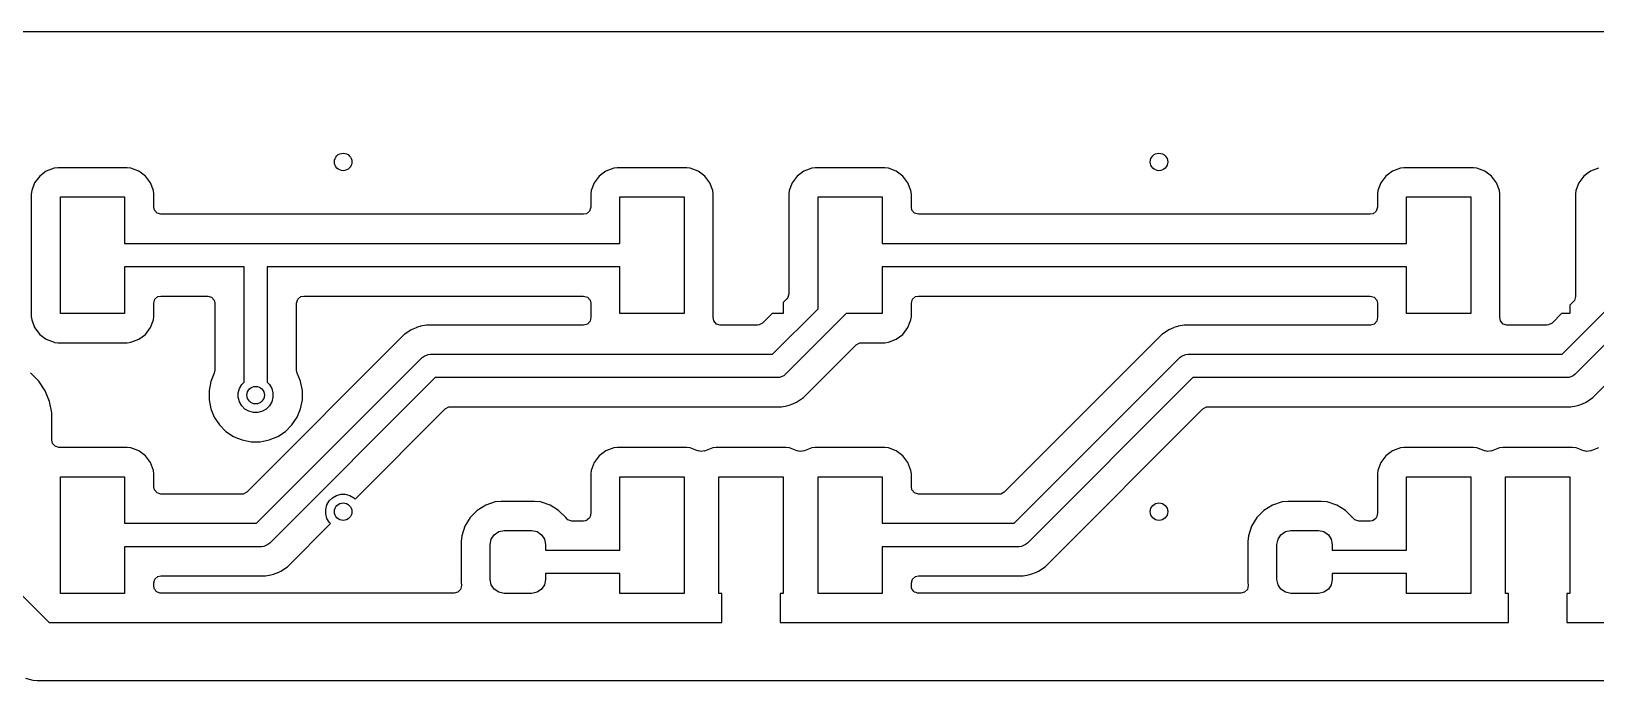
# Model space of a CAD drawing. Extents: x 4.07 to 6.96, y -6.23 to -1.21.
# Drawn here: x 4.671 to 5.728, y -1.65 to -1.211 of the extents above; entities that cross this region are included whole.
import ezdxf

# ---------------------------------------------------------------- set-up
doc = ezdxf.new("R2010")
doc.units = 0
doc.header["$MEASUREMENT"] = 0
doc.layers.add('BLACK', color=7, linetype='CONTINUOUS')

msp = doc.modelspace()

# ---------------------------------------------------------------- linework, layer by layer
at = {"layer": 'BLACK', "linetype": 'CONTINUOUS'}
for p, q in [((4.0758, -1.211), (6.7825, -1.211)), ((4.6769, -1.3088), (4.6735, -1.3133)), ((4.6814, -1.3054), (4.6769, -1.3088)), ((4.6769, -1.3088), (4.6769, -1.3088)), ((4.6867, -1.3034), (4.6814, -1.3054)), ((4.6814, -1.3054), (4.6814, -1.3054)), ((4.6891, -1.3031), (4.6867, -1.3034)), ((4.7361, -1.3031), (4.6891, -1.3031)), ((4.6891, -1.3031), (4.6891, -1.3031)), ((4.7385, -1.3034), (4.7361, -1.3031)), ((4.7361, -1.3031), (4.7361, -1.3031)), ((4.7361, -1.3031), (4.7361, -1.3031)), ((4.7361, -1.3031), (4.7361, -1.3031)), ((4.7438, -1.3054), (4.7385, -1.3034)), ((4.7385, -1.3034), (4.7385, -1.3034)), ((4.7483, -1.3088), (4.7438, -1.3054)), ((4.7438, -1.3054), (4.7438, -1.3054)), ((4.7517, -1.3133), (4.7483, -1.3088)), ((4.7483, -1.3088), (4.7483, -1.3088)), ((5.0548, -1.3088), (5.0514, -1.3133)), ((5.0594, -1.3054), (5.0548, -1.3088)), ((5.0548, -1.3088), (5.0548, -1.3088)), ((5.0647, -1.3034), (5.0594, -1.3054)), ((5.0594, -1.3054), (5.0594, -1.3054)), ((5.067, -1.3031), (5.0647, -1.3034)), ((5.1141, -1.3031), (5.067, -1.3031)), ((5.067, -1.3031), (5.067, -1.3031)), ((5.1164, -1.3034), (5.1141, -1.3031)), ((5.1141, -1.3031), (5.1141, -1.3031)), ((5.1141, -1.3031), (5.1141, -1.3031)), ((5.1141, -1.3031), (5.1141, -1.3031)), ((5.1217, -1.3054), (5.1164, -1.3034)), ((5.1164, -1.3034), (5.1164, -1.3034)), ((5.1263, -1.3088), (5.1217, -1.3054)), ((5.1217, -1.3054), (5.1217, -1.3054)), ((5.1297, -1.3133), (5.1263, -1.3088)), ((5.1263, -1.3088), (5.1263, -1.3088)), ((5.1887, -1.3088), (5.1853, -1.3133)), ((5.1932, -1.3054), (5.1887, -1.3088)), ((5.1887, -1.3088), (5.1887, -1.3088)), ((5.1985, -1.3034), (5.1932, -1.3054)), ((5.1932, -1.3054), (5.1932, -1.3054)), ((5.2009, -1.3031), (5.1985, -1.3034)), ((5.2479, -1.3031), (5.2009, -1.3031)), ((5.2009, -1.3031), (5.2009, -1.3031)), ((5.2503, -1.3034), (5.2479, -1.3031)), ((5.2479, -1.3031), (5.2479, -1.3031)), ((5.2479, -1.3031), (5.2479, -1.3031)), ((5.2479, -1.3031), (5.2479, -1.3031)), ((5.2556, -1.3054), (5.2503, -1.3034)), ((5.2503, -1.3034), (5.2503, -1.3034)), ((5.2601, -1.3088), (5.2556, -1.3054)), ((5.2556, -1.3054), (5.2556, -1.3054)), ((5.2635, -1.3133), (5.2601, -1.3088)), ((5.2601, -1.3088), (5.2601, -1.3088)), ((5.5863, -1.3088), (5.5829, -1.3133)), ((5.5909, -1.3054), (5.5863, -1.3088)), ((5.5863, -1.3088), (5.5863, -1.3088)), ((5.5962, -1.3034), (5.5909, -1.3054)), ((5.5909, -1.3054), (5.5909, -1.3054)), ((5.5985, -1.3031), (5.5962, -1.3034)), ((5.6456, -1.3031), (5.5985, -1.3031)), ((5.5985, -1.3031), (5.5985, -1.3031)), ((5.6479, -1.3034), (5.6456, -1.3031)), ((5.6456, -1.3031), (5.6456, -1.3031)), ((5.6456, -1.3031), (5.6456, -1.3031)), ((5.6456, -1.3031), (5.6456, -1.3031)), ((5.6532, -1.3054), (5.6479, -1.3034)), ((5.6479, -1.3034), (5.6479, -1.3034)), ((5.6578, -1.3088), (5.6532, -1.3054)), ((5.6532, -1.3054), (5.6532, -1.3054)), ((5.6612, -1.3133), (5.6578, -1.3088)), ((5.6578, -1.3088), (5.6578, -1.3088)), ((5.7202, -1.3088), (5.7168, -1.3133)), ((5.7247, -1.3054), (5.7202, -1.3088)), ((5.7202, -1.3088), (5.7202, -1.3088)), ((5.73, -1.3034), (5.7247, -1.3054)), ((5.7247, -1.3054), (5.7247, -1.3054)), ((4.6715, -1.3186), (4.6712, -1.321)), ((4.6712, -1.321), (4.6712, -1.321)), ((4.6712, -1.321), (4.6712, -1.321)), ((4.6712, -1.321), (4.6712, -1.4035)), ((4.6735, -1.3133), (4.6715, -1.3186)), ((4.6735, -1.3133), (4.6735, -1.3133)), ((4.7537, -1.3186), (4.7517, -1.3133)), ((4.7517, -1.3133), (4.7517, -1.3133)), ((4.7517, -1.3133), (4.7517, -1.3133)), ((4.754, -1.321), (4.7537, -1.3186)), ((4.754, -1.3297), (4.754, -1.321)), ((4.754, -1.321), (4.754, -1.321)), ((4.754, -1.321), (4.754, -1.321)), ((5.0494, -1.3186), (5.0492, -1.321)), ((5.0492, -1.321), (5.0492, -1.321)), ((5.0492, -1.321), (5.0492, -1.321)), ((5.0492, -1.321), (5.0492, -1.3297)), ((5.0514, -1.3133), (5.0494, -1.3186)), ((5.0514, -1.3133), (5.0514, -1.3133)), ((5.1317, -1.3186), (5.1297, -1.3133)), ((5.1297, -1.3133), (5.1297, -1.3133)), ((5.1297, -1.3133), (5.1297, -1.3133)), ((5.1319, -1.321), (5.1317, -1.3186)), ((5.1319, -1.4035), (5.1319, -1.321)), ((5.1833, -1.3186), (5.1831, -1.321)), ((5.1831, -1.321), (5.1831, -1.321)), ((5.1831, -1.321), (5.1831, -1.321)), ((5.1831, -1.321), (5.1831, -1.3882)), ((5.1853, -1.3133), (5.1833, -1.3186)), ((5.1853, -1.3133), (5.1853, -1.3133)), ((5.2655, -1.3186), (5.2635, -1.3133)), ((5.2635, -1.3133), (5.2635, -1.3133)), ((5.2635, -1.3133), (5.2635, -1.3133)), ((5.2658, -1.321), (5.2655, -1.3186)), ((5.2658, -1.3297), (5.2658, -1.321)), ((5.2658, -1.321), (5.2658, -1.321)), ((5.2658, -1.321), (5.2658, -1.321)), ((5.5809, -1.3186), (5.5807, -1.321)), ((5.5807, -1.321), (5.5807, -1.321)), ((5.5807, -1.321), (5.5807, -1.321)), ((5.5807, -1.321), (5.5807, -1.3297)), ((5.5829, -1.3133), (5.5809, -1.3186)), ((5.5829, -1.3133), (5.5829, -1.3133)), ((5.6632, -1.3186), (5.6612, -1.3133)), ((5.6612, -1.3133), (5.6612, -1.3133)), ((5.6612, -1.3133), (5.6612, -1.3133)), ((5.6634, -1.321), (5.6632, -1.3186)), ((5.6634, -1.4035), (5.6634, -1.321)), ((5.7148, -1.3186), (5.7145, -1.321)), ((5.7145, -1.321), (5.7145, -1.321)), ((5.7145, -1.321), (5.7145, -1.321)), ((5.7145, -1.321), (5.7145, -1.3901)), ((5.7168, -1.3133), (5.7148, -1.3186)), ((5.7168, -1.3133), (5.7168, -1.3133)), ((4.6909, -1.4016), (4.6909, -1.3228)), ((4.6909, -1.3228), (4.7343, -1.3228)), ((4.7343, -1.3228), (4.7343, -1.3543)), ((4.7544, -1.3318), (4.754, -1.3297)), ((5.0492, -1.3297), (5.0484, -1.3324)), ((5.0689, -1.3543), (5.0689, -1.3228)), ((5.0689, -1.3228), (5.1122, -1.3228)), ((5.1122, -1.3228), (5.1122, -1.4016)), ((5.2028, -1.3984), (5.2028, -1.3228)), ((5.2028, -1.3228), (5.2461, -1.3228)), ((5.2461, -1.3228), (5.2461, -1.3543)), ((5.2662, -1.3318), (5.2658, -1.3297)), ((5.5807, -1.3297), (5.5799, -1.3324)), ((5.6004, -1.3543), (5.6004, -1.3228)), ((5.6004, -1.3228), (5.6437, -1.3228)), ((5.6437, -1.3228), (5.6437, -1.4016)), ((4.7562, -1.3339), (4.7544, -1.3318)), ((4.7588, -1.3346), (4.7562, -1.3339)), ((5.0443, -1.3346), (4.7588, -1.3346)), ((5.0463, -1.3342), (5.0443, -1.3346)), ((5.0484, -1.3324), (5.0463, -1.3342)), ((5.268, -1.3339), (5.2662, -1.3318)), ((5.2706, -1.3346), (5.268, -1.3339)), ((5.5758, -1.3346), (5.2706, -1.3346)), ((5.5778, -1.3342), (5.5758, -1.3346)), ((5.5799, -1.3324), (5.5778, -1.3342)), ((4.7343, -1.3543), (4.8228, -1.3543)), ((4.8228, -1.3543), (5.0689, -1.3543)), ((5.2461, -1.3543), (5.6004, -1.3543)), ((4.815, -1.3701), (4.7343, -1.3701)), ((4.7343, -1.3701), (4.7343, -1.4016)), ((4.815, -1.448), (4.815, -1.3701)), ((5.0689, -1.3701), (4.8307, -1.3701)), ((4.8307, -1.3701), (4.8307, -1.448)), ((5.0689, -1.4016), (5.0689, -1.3701)), ((5.6004, -1.3701), (5.2461, -1.3701)), ((5.2461, -1.3701), (5.2461, -1.4016)), ((5.6004, -1.4016), (5.6004, -1.3701)), ((4.754, -1.3947), (4.7547, -1.392)), ((4.754, -1.4035), (4.754, -1.3947)), ((4.7547, -1.392), (4.7568, -1.3902)), ((4.7568, -1.3902), (4.7588, -1.3898)), ((4.7588, -1.3898), (4.7904, -1.3898)), ((4.7904, -1.3898), (4.793, -1.3906)), ((4.793, -1.3906), (4.7948, -1.3926)), ((4.7948, -1.3926), (4.7953, -1.3947)), ((4.7953, -1.3947), (4.7953, -1.4399)), ((4.8504, -1.3947), (4.8512, -1.392)), ((4.8504, -1.4399), (4.8504, -1.3947)), ((4.8512, -1.392), (4.8533, -1.3902)), ((4.8533, -1.3902), (4.8553, -1.3898)), ((4.8553, -1.3898), (5.0443, -1.3898)), ((5.0443, -1.3898), (5.047, -1.3906)), ((5.047, -1.3906), (5.0488, -1.3926)), ((5.0488, -1.3926), (5.0492, -1.3947)), ((5.0492, -1.3947), (5.0492, -1.4035)), ((5.1816, -1.3917), (5.1791, -1.3941)), ((5.1791, -1.3941), (5.1791, -1.4016)), ((5.1823, -1.3908), (5.1816, -1.3917)), ((5.1831, -1.3882), (5.1823, -1.3908)), ((5.2658, -1.3947), (5.2665, -1.392)), ((5.2658, -1.4035), (5.2658, -1.3947)), ((5.2665, -1.392), (5.2686, -1.3902)), ((5.2686, -1.3902), (5.2706, -1.3898)), ((5.2706, -1.3898), (5.5758, -1.3898)), ((5.5758, -1.3898), (5.5784, -1.3906)), ((5.5784, -1.3906), (5.5802, -1.3926)), ((5.5802, -1.3926), (5.5807, -1.3947)), ((5.5807, -1.3947), (5.5807, -1.4035)), ((5.7131, -1.3935), (5.7106, -1.396)), ((5.7138, -1.3927), (5.7131, -1.3935)), ((5.7145, -1.3901), (5.7138, -1.3927)), ((4.6712, -1.4035), (4.6712, -1.4035)), ((4.6712, -1.4035), (4.6715, -1.4058)), ((4.7343, -1.4016), (4.6909, -1.4016)), ((4.7537, -1.4058), (4.754, -1.4035)), ((5.0493, -1.404), (5.0488, -1.4067)), ((5.0492, -1.4035), (5.0493, -1.404)), ((5.1122, -1.4016), (5.0689, -1.4016)), ((5.1318, -1.404), (5.1319, -1.4035)), ((5.1323, -1.4066), (5.1318, -1.404)), ((5.1717, -1.4016), (5.1653, -1.408)), ((5.1791, -1.4016), (5.1717, -1.4016)), ((5.172, -1.4291), (5.2028, -1.3984)), ((5.2218, -1.4016), (5.1808, -1.4426)), ((5.2461, -1.4016), (5.2218, -1.4016)), ((5.2655, -1.4058), (5.2658, -1.4035)), ((5.5807, -1.404), (5.5803, -1.4067)), ((5.5807, -1.4035), (5.5807, -1.404)), ((5.6437, -1.4016), (5.6004, -1.4016)), ((5.6633, -1.404), (5.6634, -1.4035)), ((5.6638, -1.4066), (5.6633, -1.404)), ((5.7051, -1.4016), (5.6987, -1.408)), ((5.7106, -1.4016), (5.7051, -1.4016)), ((5.7054, -1.4291), (5.7343, -1.4003)), ((5.7106, -1.396), (5.7106, -1.4016)), ((5.7552, -1.4016), (5.7142, -1.4426)), ((4.6715, -1.4058), (4.6735, -1.4111)), ((4.6735, -1.4111), (4.6735, -1.4111)), ((4.6735, -1.4111), (4.6769, -1.4157)), ((4.6769, -1.4157), (4.6769, -1.4157)), ((4.6769, -1.4157), (4.6814, -1.419)), ((4.7438, -1.419), (4.7483, -1.4157)), ((4.7483, -1.4157), (4.7517, -1.4111)), ((4.7517, -1.4111), (4.7537, -1.4058)), ((4.9234, -1.4156), (4.8168, -1.5222)), ((4.9236, -1.4155), (4.9234, -1.4156)), ((4.9234, -1.4156), (4.9234, -1.4156)), ((4.9279, -1.4126), (4.9236, -1.4155)), ((4.9236, -1.4155), (4.9236, -1.4155)), ((4.9312, -1.4112), (4.9279, -1.4126)), ((4.9314, -1.4111), (4.9312, -1.4112)), ((4.9312, -1.4112), (4.9312, -1.4112)), ((4.9329, -1.4105), (4.9314, -1.4111)), ((4.934, -1.4103), (4.9329, -1.4105)), ((4.9342, -1.4102), (4.934, -1.4103)), ((4.9382, -1.4094), (4.9342, -1.4102)), ((4.9342, -1.4102), (4.9342, -1.4102)), ((5.0444, -1.4094), (4.9382, -1.4094)), ((5.0469, -1.4087), (5.0444, -1.4094)), ((5.0488, -1.4067), (5.0469, -1.4087)), ((5.1341, -1.4087), (5.1323, -1.4066)), ((5.1367, -1.4094), (5.1341, -1.4087)), ((5.1618, -1.4094), (5.1367, -1.4094)), ((5.1629, -1.4093), (5.1618, -1.4094)), ((5.1653, -1.408), (5.1629, -1.4093)), ((5.2556, -1.419), (5.2601, -1.4157)), ((5.2601, -1.4157), (5.2635, -1.4111)), ((5.2635, -1.4111), (5.2655, -1.4058)), ((5.4352, -1.4156), (5.3286, -1.5222)), ((5.4354, -1.4155), (5.4352, -1.4156)), ((5.4352, -1.4156), (5.4352, -1.4156)), ((5.4397, -1.4126), (5.4354, -1.4155)), ((5.4354, -1.4155), (5.4354, -1.4155)), ((5.443, -1.4112), (5.4397, -1.4126)), ((5.4432, -1.4111), (5.443, -1.4112)), ((5.443, -1.4112), (5.443, -1.4112)), ((5.4447, -1.4105), (5.4432, -1.4111)), ((5.4458, -1.4103), (5.4447, -1.4105)), ((5.446, -1.4102), (5.4458, -1.4103)), ((5.45, -1.4094), (5.446, -1.4102)), ((5.446, -1.4102), (5.446, -1.4102)), ((5.5759, -1.4094), (5.45, -1.4094)), ((5.5784, -1.4087), (5.5759, -1.4094)), ((5.5803, -1.4067), (5.5784, -1.4087)), ((5.6656, -1.4087), (5.6638, -1.4066)), ((5.6682, -1.4094), (5.6656, -1.4087)), ((5.6952, -1.4094), (5.6682, -1.4094)), ((5.6963, -1.4093), (5.6952, -1.4094)), ((5.6987, -1.408), (5.6963, -1.4093)), ((4.6814, -1.419), (4.6814, -1.419)), ((4.6814, -1.419), (4.6867, -1.421)), ((4.6867, -1.421), (4.6867, -1.421)), ((4.6867, -1.421), (4.687, -1.4211)), ((4.687, -1.4211), (4.6891, -1.4213)), ((4.6891, -1.4213), (4.7361, -1.4213)), ((4.7361, -1.4213), (4.7385, -1.421)), ((4.7385, -1.421), (4.7438, -1.419)), ((5.1929, -1.4584), (5.2286, -1.4227)), ((5.2286, -1.4227), (5.231, -1.4214)), ((5.231, -1.4214), (5.232, -1.4213)), ((5.232, -1.4213), (5.2479, -1.4213)), ((5.2479, -1.4213), (5.2503, -1.421)), ((5.2479, -1.4213), (5.2479, -1.4213)), ((5.2503, -1.421), (5.2556, -1.419)), ((5.7262, -1.4584), (5.762, -1.4227)), ((4.8235, -1.5433), (4.9354, -1.4314)), ((4.9354, -1.4314), (4.9366, -1.4305)), ((4.9366, -1.4305), (4.9394, -1.4293)), ((4.9394, -1.4293), (4.9409, -1.4291)), ((4.9409, -1.4291), (5.172, -1.4291)), ((5.3353, -1.5433), (5.4472, -1.4314)), ((5.4472, -1.4314), (5.4484, -1.4305)), ((5.4484, -1.4305), (5.4512, -1.4293)), ((5.4512, -1.4293), (5.4528, -1.4291)), ((5.4528, -1.4291), (5.7054, -1.4291)), ((4.6763, -1.4473), (4.6707, -1.4417)), ((4.6806, -1.4538), (4.6763, -1.4473)), ((4.6763, -1.4473), (4.6763, -1.4473)), ((4.7925, -1.4475), (4.7913, -1.4536)), ((4.7949, -1.4418), (4.7925, -1.4475)), ((4.7925, -1.4475), (4.7925, -1.4475)), ((4.7953, -1.4399), (4.7949, -1.4418)), ((4.9442, -1.4449), (4.8323, -1.5567)), ((4.8508, -1.4418), (4.8504, -1.4399)), ((4.8531, -1.4473), (4.8508, -1.4418)), ((4.8531, -1.4475), (4.8531, -1.4473)), ((4.8544, -1.4536), (4.8531, -1.4475)), ((4.8531, -1.4475), (4.8531, -1.4475)), ((5.1753, -1.4449), (4.9442, -1.4449)), ((5.1768, -1.4447), (5.1753, -1.4449)), ((5.1797, -1.4436), (5.1768, -1.4447)), ((5.1808, -1.4426), (5.1797, -1.4436)), ((5.456, -1.4449), (5.3442, -1.5567)), ((5.7087, -1.4449), (5.456, -1.4449)), ((5.7102, -1.4447), (5.7087, -1.4449)), ((5.713, -1.4436), (5.7102, -1.4447)), ((5.7142, -1.4426), (5.713, -1.4436)), ((4.6831, -1.4598), (4.6806, -1.4538)), ((4.6806, -1.4538), (4.6806, -1.4538)), ((4.7913, -1.4536), (4.7913, -1.4598)), ((4.8111, -1.4552), (4.8119, -1.4522)), ((4.8111, -1.4582), (4.8111, -1.4552)), ((4.8119, -1.4612), (4.8111, -1.4582)), ((4.8119, -1.4522), (4.8135, -1.4495)), ((4.8135, -1.4495), (4.815, -1.448)), ((4.8307, -1.448), (4.8322, -1.4495)), ((4.8322, -1.4495), (4.8337, -1.4522)), ((4.8337, -1.4522), (4.8345, -1.4552)), ((4.8345, -1.4582), (4.8337, -1.4612)), ((4.8345, -1.4552), (4.8345, -1.4582)), ((4.8544, -1.4598), (4.8544, -1.4536)), ((4.8544, -1.4536), (4.8544, -1.4536)), ((4.8544, -1.4536), (4.8544, -1.4536)), ((5.1883, -1.4614), (5.1929, -1.4584)), ((5.7217, -1.4614), (5.7262, -1.4584)), ((4.6835, -1.461), (4.6831, -1.4598)), ((4.6851, -1.4686), (4.6835, -1.461)), ((4.6835, -1.461), (4.6835, -1.461)), ((4.6835, -1.461), (4.6835, -1.461)), ((4.6851, -1.4872), (4.6851, -1.4686)), ((4.7913, -1.4598), (4.7925, -1.4659)), ((4.7925, -1.4659), (4.7925, -1.4659)), ((4.7925, -1.4659), (4.7949, -1.4716)), ((4.8135, -1.4639), (4.8119, -1.4612)), ((4.8156, -1.4661), (4.8135, -1.4639)), ((4.8183, -1.4676), (4.8156, -1.4661)), ((4.8213, -1.4684), (4.8183, -1.4676)), ((4.8244, -1.4684), (4.8213, -1.4684)), ((4.8274, -1.4676), (4.8244, -1.4684)), ((4.83, -1.4661), (4.8274, -1.4676)), ((4.8322, -1.4639), (4.83, -1.4661)), ((4.8337, -1.4612), (4.8322, -1.4639)), ((4.8508, -1.4716), (4.8531, -1.4659)), ((4.8531, -1.4659), (4.8544, -1.4598)), ((4.89, -1.527), (4.9509, -1.466)), ((4.9509, -1.466), (4.9534, -1.4647)), ((4.9534, -1.4647), (4.9544, -1.4646)), ((4.9544, -1.4646), (5.178, -1.4646)), ((5.178, -1.4646), (5.1816, -1.4639)), ((5.1816, -1.4639), (5.1833, -1.4635)), ((5.1833, -1.4635), (5.1858, -1.4625)), ((5.1858, -1.4625), (5.1883, -1.4614)), ((5.1883, -1.4614), (5.1883, -1.4614)), ((5.1883, -1.4614), (5.1883, -1.4614)), ((5.3562, -1.5726), (5.4627, -1.466)), ((5.4627, -1.466), (5.4652, -1.4647)), ((5.4652, -1.4647), (5.4662, -1.4646)), ((5.4662, -1.4646), (5.7114, -1.4646)), ((5.7114, -1.4646), (5.715, -1.4639)), ((5.715, -1.4639), (5.7167, -1.4635)), ((5.7167, -1.4635), (5.7192, -1.4625)), ((5.7192, -1.4625), (5.7217, -1.4614)), ((5.7217, -1.4614), (5.7217, -1.4614)), ((5.7217, -1.4614), (5.7217, -1.4614)), ((4.7949, -1.4716), (4.7949, -1.4716)), ((4.7949, -1.4716), (4.7984, -1.4768)), ((4.7984, -1.4768), (4.7984, -1.4768)), ((4.7984, -1.4768), (4.8027, -1.4812)), ((4.8429, -1.4812), (4.8473, -1.4768)), ((4.8473, -1.4768), (4.8508, -1.4716)), ((4.6855, -1.4893), (4.6851, -1.4872)), ((4.6873, -1.4913), (4.6855, -1.4893)), ((4.8027, -1.4812), (4.8027, -1.4812)), ((4.8027, -1.4812), (4.8079, -1.4846)), ((4.8079, -1.4846), (4.8079, -1.4846)), ((4.8079, -1.4846), (4.8105, -1.4857)), ((4.8105, -1.4857), (4.8136, -1.487)), ((4.8136, -1.487), (4.8197, -1.4882)), ((4.8197, -1.4882), (4.8197, -1.4882)), ((4.8197, -1.4882), (4.8197, -1.4882)), ((4.8197, -1.4882), (4.8259, -1.4882)), ((4.8259, -1.4882), (4.832, -1.487)), ((4.8259, -1.4882), (4.8259, -1.4882)), ((4.832, -1.487), (4.8378, -1.4846)), ((4.8378, -1.4846), (4.8429, -1.4812)), ((4.6899, -1.4921), (4.6873, -1.4913)), ((4.7361, -1.4921), (4.6899, -1.4921)), ((4.7385, -1.4924), (4.7361, -1.4921)), ((4.7361, -1.4921), (4.7361, -1.4921)), ((4.7361, -1.4921), (4.7361, -1.4921)), ((4.7361, -1.4921), (4.7361, -1.4921)), ((4.7438, -1.4943), (4.7385, -1.4924)), ((4.7385, -1.4924), (4.7385, -1.4924)), ((4.7483, -1.4977), (4.7438, -1.4943)), ((4.7438, -1.4943), (4.7438, -1.4943)), ((4.7517, -1.5023), (4.7483, -1.4977)), ((4.7483, -1.4977), (4.7483, -1.4977)), ((5.0548, -1.4977), (5.0514, -1.5023)), ((5.0594, -1.4943), (5.0548, -1.4977)), ((5.0548, -1.4977), (5.0548, -1.4977)), ((5.0647, -1.4924), (5.0594, -1.4943)), ((5.0594, -1.4943), (5.0594, -1.4943)), ((5.067, -1.4921), (5.0647, -1.4924)), ((5.1141, -1.4921), (5.067, -1.4921)), ((5.067, -1.4921), (5.067, -1.4921)), ((5.1164, -1.4924), (5.1141, -1.4921)), ((5.1141, -1.4921), (5.1141, -1.4921)), ((5.1141, -1.4921), (5.1141, -1.4921)), ((5.1141, -1.4921), (5.1141, -1.4921)), ((5.1221, -1.4945), (5.1164, -1.4924)), ((5.1164, -1.4924), (5.1164, -1.4924)), ((5.1237, -1.4949), (5.1221, -1.4944)), ((5.1221, -1.4944), (5.1221, -1.4945)), ((5.1259, -1.4944), (5.1237, -1.4949)), ((5.126, -1.4945), (5.1259, -1.4944)), ((5.1316, -1.4924), (5.126, -1.4945)), ((5.1339, -1.4921), (5.1316, -1.4924)), ((5.181, -1.4921), (5.1339, -1.4921)), ((5.1339, -1.4921), (5.1339, -1.4921)), ((5.1834, -1.4924), (5.181, -1.4921)), ((5.181, -1.4921), (5.181, -1.4921)), ((5.181, -1.4921), (5.181, -1.4921)), ((5.181, -1.4921), (5.181, -1.4921)), ((5.189, -1.4945), (5.1834, -1.4924)), ((5.1834, -1.4924), (5.1834, -1.4924)), ((5.1906, -1.4949), (5.189, -1.4944)), ((5.189, -1.4944), (5.189, -1.4945)), ((5.1929, -1.4944), (5.1906, -1.4949)), ((5.1985, -1.4924), (5.1929, -1.4945)), ((5.1929, -1.4945), (5.1929, -1.4944)), ((5.2009, -1.4921), (5.1985, -1.4924)), ((5.2479, -1.4921), (5.2009, -1.4921)), ((5.2009, -1.4921), (5.2009, -1.4921)), ((5.2503, -1.4924), (5.2479, -1.4921)), ((5.2479, -1.4921), (5.2479, -1.4921)), ((5.2479, -1.4921), (5.2479, -1.4921)), ((5.2479, -1.4921), (5.2479, -1.4921)), ((5.2556, -1.4943), (5.2503, -1.4924)), ((5.2503, -1.4924), (5.2503, -1.4924)), ((5.2601, -1.4977), (5.2556, -1.4943)), ((5.2556, -1.4943), (5.2556, -1.4943)), ((5.2635, -1.5023), (5.2601, -1.4977)), ((5.2601, -1.4977), (5.2601, -1.4977)), ((5.5863, -1.4977), (5.5829, -1.5023)), ((5.5909, -1.4943), (5.5863, -1.4977)), ((5.5863, -1.4977), (5.5863, -1.4977)), ((5.5962, -1.4924), (5.5909, -1.4943)), ((5.5909, -1.4943), (5.5909, -1.4943)), ((5.5985, -1.4921), (5.5962, -1.4924)), ((5.6456, -1.4921), (5.5985, -1.4921)), ((5.5985, -1.4921), (5.5985, -1.4921)), ((5.6479, -1.4924), (5.6456, -1.4921)), ((5.6456, -1.4921), (5.6456, -1.4921)), ((5.6456, -1.4921), (5.6456, -1.4921)), ((5.6456, -1.4921), (5.6456, -1.4921)), ((5.6536, -1.4945), (5.6479, -1.4924)), ((5.6479, -1.4924), (5.6479, -1.4924)), ((5.6552, -1.4949), (5.6536, -1.4944)), ((5.6536, -1.4944), (5.6536, -1.4945)), ((5.6574, -1.4944), (5.6552, -1.4949)), ((5.6575, -1.4945), (5.6574, -1.4944)), ((5.6631, -1.4924), (5.6575, -1.4945)), ((5.6654, -1.4921), (5.6631, -1.4924)), ((5.7125, -1.4921), (5.6654, -1.4921)), ((5.6654, -1.4921), (5.6654, -1.4921)), ((5.7149, -1.4924), (5.7125, -1.4921)), ((5.7125, -1.4921), (5.7125, -1.4921)), ((5.7125, -1.4921), (5.7125, -1.4921)), ((5.7125, -1.4921), (5.7125, -1.4921)), ((5.7205, -1.4945), (5.7149, -1.4924)), ((5.7149, -1.4924), (5.7149, -1.4924)), ((5.7221, -1.4949), (5.7205, -1.4944)), ((5.7205, -1.4944), (5.7205, -1.4945)), ((5.7244, -1.4944), (5.7221, -1.4949)), ((5.73, -1.4924), (5.7244, -1.4945)), ((5.7244, -1.4945), (5.7244, -1.4944)), ((4.7537, -1.5076), (4.7517, -1.5023)), ((4.7517, -1.5023), (4.7517, -1.5023)), ((4.754, -1.5099), (4.7537, -1.5076)), ((4.7537, -1.5076), (4.7537, -1.5076)), ((4.754, -1.5187), (4.754, -1.5099)), ((4.754, -1.5099), (4.754, -1.5099)), ((4.754, -1.5099), (4.754, -1.5099)), ((5.0494, -1.5076), (5.0492, -1.5099)), ((5.0492, -1.5099), (5.0492, -1.5099)), ((5.0492, -1.5099), (5.0492, -1.5099)), ((5.0492, -1.5099), (5.0492, -1.5369)), ((5.0514, -1.5023), (5.0494, -1.5076)), ((5.0494, -1.5076), (5.0494, -1.5076)), ((5.0514, -1.5023), (5.0514, -1.5023)), ((5.2655, -1.5076), (5.2635, -1.5023)), ((5.2635, -1.5023), (5.2635, -1.5023)), ((5.2658, -1.5099), (5.2655, -1.5076)), ((5.2655, -1.5076), (5.2655, -1.5076)), ((5.2658, -1.5187), (5.2658, -1.5099)), ((5.2658, -1.5099), (5.2658, -1.5099)), ((5.2658, -1.5099), (5.2658, -1.5099)), ((5.5809, -1.5076), (5.5807, -1.5099)), ((5.5807, -1.5099), (5.5807, -1.5099)), ((5.5807, -1.5099), (5.5807, -1.5099)), ((5.5807, -1.5099), (5.5807, -1.5369)), ((5.5829, -1.5023), (5.5809, -1.5076)), ((5.5809, -1.5076), (5.5809, -1.5076)), ((5.5829, -1.5023), (5.5829, -1.5023)), ((4.6909, -1.5906), (4.6909, -1.5118)), ((4.6909, -1.5118), (4.7343, -1.5118)), ((4.7343, -1.5118), (4.7343, -1.5433)), ((4.7544, -1.5207), (4.754, -1.5187)), ((4.7562, -1.5228), (4.7544, -1.5207)), ((5.0689, -1.5615), (5.0689, -1.5118)), ((5.0689, -1.5118), (5.1122, -1.5118)), ((5.1122, -1.5118), (5.1122, -1.5906)), ((5.1358, -1.5906), (5.1358, -1.5118)), ((5.1358, -1.5118), (5.1791, -1.5118)), ((5.1791, -1.5118), (5.1791, -1.5906)), ((5.2028, -1.5906), (5.2028, -1.5118)), ((5.2028, -1.5118), (5.2461, -1.5118)), ((5.2461, -1.5118), (5.2461, -1.5433)), ((5.2662, -1.5207), (5.2658, -1.5187)), ((5.268, -1.5228), (5.2662, -1.5207)), ((5.6004, -1.5615), (5.6004, -1.5118)), ((5.6004, -1.5118), (5.6437, -1.5118)), ((5.6437, -1.5118), (5.6437, -1.5906)), ((5.6673, -1.5906), (5.6673, -1.5118)), ((5.6673, -1.5118), (5.7106, -1.5118)), ((5.7106, -1.5118), (5.7106, -1.5906)), ((4.7588, -1.5236), (4.7562, -1.5228)), ((4.8133, -1.5236), (4.7588, -1.5236)), ((4.8144, -1.5235), (4.8133, -1.5236)), ((4.8168, -1.5222), (4.8144, -1.5235)), ((4.8702, -1.5339), (4.871, -1.5309)), ((4.871, -1.5309), (4.8725, -1.5282)), ((4.8725, -1.5282), (4.8747, -1.5261)), ((4.8747, -1.5261), (4.8774, -1.5245)), ((4.8774, -1.5245), (4.8803, -1.5237)), ((4.8803, -1.5237), (4.8834, -1.5237)), ((4.8834, -1.5237), (4.8864, -1.5245)), ((4.8864, -1.5245), (4.8891, -1.5261)), ((4.8891, -1.5261), (4.89, -1.527)), ((4.9783, -1.5311), (4.9725, -1.5346)), ((4.9847, -1.5289), (4.9783, -1.5311)), ((4.9783, -1.5311), (4.9783, -1.5311)), ((4.9887, -1.5285), (4.9847, -1.5289)), ((5.0113, -1.5285), (4.9887, -1.5285)), ((4.9887, -1.5285), (4.9887, -1.5285)), ((5.0153, -1.5289), (5.0113, -1.5285)), ((5.0217, -1.5311), (5.0153, -1.5289)), ((5.0153, -1.5289), (5.0153, -1.5289)), ((5.0275, -1.5346), (5.0217, -1.5311)), ((5.2706, -1.5236), (5.268, -1.5228)), ((5.3251, -1.5236), (5.2706, -1.5236)), ((5.3262, -1.5235), (5.3251, -1.5236)), ((5.3286, -1.5222), (5.3262, -1.5235)), ((5.5098, -1.5311), (5.504, -1.5346)), ((5.5162, -1.5289), (5.5098, -1.5311)), ((5.5098, -1.5311), (5.5098, -1.5311)), ((5.5202, -1.5285), (5.5162, -1.5289)), ((5.5428, -1.5285), (5.5202, -1.5285)), ((5.5202, -1.5285), (5.5202, -1.5285)), ((5.5468, -1.5289), (5.5428, -1.5285)), ((5.5532, -1.5311), (5.5468, -1.5289)), ((5.5468, -1.5289), (5.5468, -1.5289)), ((5.559, -1.5346), (5.5532, -1.5311)), ((4.8702, -1.537), (4.8702, -1.5339)), ((4.871, -1.54), (4.8702, -1.537)), ((4.8725, -1.5426), (4.871, -1.54)), ((4.8734, -1.5435), (4.8725, -1.5426)), ((4.9677, -1.5394), (4.9641, -1.5452)), ((4.9725, -1.5346), (4.9677, -1.5394)), ((5.0323, -1.5394), (5.0275, -1.5346)), ((5.0323, -1.5395), (5.0323, -1.5394)), ((5.0324, -1.5395), (5.0323, -1.5395)), ((5.0325, -1.5397), (5.0324, -1.5395)), ((5.0338, -1.541), (5.0325, -1.5396)), ((5.0325, -1.5396), (5.0325, -1.5397)), ((5.0365, -1.5418), (5.0338, -1.541)), ((5.0443, -1.5418), (5.0365, -1.5418)), ((5.0457, -1.5416), (5.0443, -1.5418)), ((5.0459, -1.5415), (5.0457, -1.5416)), ((5.0463, -1.5414), (5.0459, -1.5415)), ((5.0471, -1.5407), (5.0463, -1.5414)), ((5.048, -1.5401), (5.0471, -1.5407)), ((5.0481, -1.5398), (5.048, -1.5401)), ((5.0484, -1.5396), (5.0481, -1.5398)), ((5.0487, -1.5386), (5.0484, -1.5396)), ((5.0491, -1.5376), (5.0487, -1.5386)), ((5.0492, -1.5369), (5.0491, -1.5373)), ((5.0491, -1.5373), (5.0491, -1.5376)), ((5.4992, -1.5394), (5.4956, -1.5452)), ((5.504, -1.5346), (5.4992, -1.5394)), ((5.5638, -1.5394), (5.559, -1.5346)), ((5.5638, -1.5395), (5.5638, -1.5394)), ((5.5639, -1.5395), (5.5638, -1.5395)), ((5.564, -1.5397), (5.5639, -1.5395)), ((5.5653, -1.541), (5.564, -1.5396)), ((5.564, -1.5396), (5.564, -1.5397)), ((5.568, -1.5418), (5.5653, -1.541)), ((5.5758, -1.5418), (5.568, -1.5418)), ((5.5772, -1.5416), (5.5758, -1.5418)), ((5.5774, -1.5415), (5.5772, -1.5416)), ((5.5778, -1.5414), (5.5774, -1.5415)), ((5.5786, -1.5407), (5.5778, -1.5414)), ((5.5795, -1.5401), (5.5786, -1.5407)), ((5.5796, -1.5398), (5.5795, -1.5401)), ((5.5799, -1.5396), (5.5796, -1.5398)), ((5.5802, -1.5386), (5.5799, -1.5396)), ((5.5806, -1.5376), (5.5802, -1.5386)), ((5.5807, -1.5369), (5.5806, -1.5373)), ((5.5806, -1.5373), (5.5806, -1.5376)), ((4.7343, -1.5433), (4.8235, -1.5433)), ((4.8444, -1.5726), (4.8734, -1.5435)), ((4.962, -1.5517), (4.9616, -1.5556)), ((4.9641, -1.5452), (4.962, -1.5517)), ((4.962, -1.5517), (4.962, -1.5517)), ((4.962, -1.5517), (4.962, -1.5517)), ((4.9641, -1.5452), (4.9641, -1.5452)), ((4.982, -1.554), (4.984, -1.551)), ((4.984, -1.551), (4.9871, -1.5489)), ((4.9871, -1.5489), (4.9906, -1.5482)), ((4.9906, -1.5482), (5.0094, -1.5482)), ((5.0094, -1.5482), (5.0129, -1.5489)), ((5.0129, -1.5489), (5.016, -1.551)), ((5.016, -1.551), (5.018, -1.554)), ((5.2461, -1.5433), (5.3353, -1.5433)), ((5.4935, -1.5517), (5.4931, -1.5556)), ((5.4956, -1.5452), (5.4935, -1.5517)), ((5.4935, -1.5517), (5.4935, -1.5517)), ((5.4935, -1.5517), (5.4935, -1.5517)), ((5.4956, -1.5452), (5.4956, -1.5452)), ((5.5135, -1.554), (5.5155, -1.551)), ((5.5155, -1.551), (5.5186, -1.5489)), ((5.5186, -1.5489), (5.5221, -1.5482)), ((5.5221, -1.5482), (5.5408, -1.5482)), ((5.5408, -1.5482), (5.5444, -1.5489)), ((5.5444, -1.5489), (5.5475, -1.551)), ((5.5475, -1.551), (5.5495, -1.554)), ((4.8268, -1.5591), (4.7343, -1.5591)), ((4.7343, -1.5591), (4.7343, -1.5906)), ((4.8283, -1.5589), (4.8268, -1.5591)), ((4.8311, -1.5577), (4.8283, -1.5589)), ((4.8323, -1.5567), (4.8311, -1.5577)), ((4.9616, -1.5556), (4.9616, -1.5831)), ((4.9813, -1.5576), (4.982, -1.554)), ((4.9813, -1.5812), (4.9813, -1.5576)), ((5.018, -1.554), (5.0187, -1.5576)), ((5.0187, -1.5576), (5.0187, -1.5615)), ((5.0187, -1.5615), (5.0689, -1.5615)), ((5.3386, -1.5591), (5.2461, -1.5591)), ((5.2461, -1.5591), (5.2461, -1.5906)), ((5.3401, -1.5589), (5.3386, -1.5591)), ((5.343, -1.5577), (5.3401, -1.5589)), ((5.3442, -1.5567), (5.343, -1.5577)), ((5.4931, -1.5556), (5.4931, -1.5831)), ((5.5128, -1.5576), (5.5135, -1.554)), ((5.5128, -1.5812), (5.5128, -1.5576)), ((5.5495, -1.554), (5.5502, -1.5576)), ((5.5502, -1.5576), (5.5502, -1.5615)), ((5.5502, -1.5615), (5.6004, -1.5615)), ((4.8398, -1.5756), (4.8444, -1.5726)), ((5.3516, -1.5756), (5.3562, -1.5726)), ((4.754, -1.5836), (4.7547, -1.581)), ((4.754, -1.5856), (4.754, -1.5836)), ((4.7547, -1.581), (4.7568, -1.5792)), ((4.7568, -1.5792), (4.7588, -1.5788)), ((4.7588, -1.5788), (4.8295, -1.5788)), ((4.8295, -1.5788), (4.8331, -1.578)), ((4.8331, -1.578), (4.8348, -1.5777)), ((4.8348, -1.5777), (4.8385, -1.5762)), ((4.8385, -1.5762), (4.8398, -1.5756)), ((4.8398, -1.5756), (4.8398, -1.5756)), ((4.8398, -1.5756), (4.8398, -1.5756)), ((4.9618, -1.5852), (4.9613, -1.5879)), ((4.9616, -1.5831), (4.9616, -1.5831)), ((4.9616, -1.5831), (4.9618, -1.5852)), ((4.982, -1.5848), (4.9813, -1.5812)), ((4.984, -1.5878), (4.982, -1.5848)), ((5.018, -1.5848), (5.016, -1.5878)), ((5.0187, -1.5812), (5.018, -1.5848)), ((5.0689, -1.5773), (5.0187, -1.5773)), ((5.0187, -1.5773), (5.0187, -1.5812)), ((5.0689, -1.5906), (5.0689, -1.5773)), ((5.2658, -1.5836), (5.2665, -1.581)), ((5.2658, -1.5856), (5.2658, -1.5836)), ((5.2665, -1.581), (5.2686, -1.5792)), ((5.2686, -1.5792), (5.2706, -1.5788)), ((5.2706, -1.5788), (5.3413, -1.5788)), ((5.3413, -1.5788), (5.3449, -1.578)), ((5.3449, -1.578), (5.3466, -1.5777)), ((5.3466, -1.5777), (5.3503, -1.5762)), ((5.3503, -1.5762), (5.3516, -1.5756)), ((5.3516, -1.5756), (5.3516, -1.5756)), ((5.3516, -1.5756), (5.3516, -1.5756)), ((5.4933, -1.5852), (5.4928, -1.5879)), ((5.4931, -1.5831), (5.4931, -1.5831)), ((5.4931, -1.5831), (5.4933, -1.5852)), ((5.5135, -1.5848), (5.5128, -1.5812)), ((5.5155, -1.5878), (5.5135, -1.5848)), ((5.5495, -1.5848), (5.5475, -1.5878)), ((5.5502, -1.5812), (5.5495, -1.5848)), ((5.6004, -1.5773), (5.5502, -1.5773)), ((5.5502, -1.5773), (5.5502, -1.5812)), ((5.6004, -1.5906), (5.6004, -1.5773)), ((4.6654, -1.5923), (4.6833, -1.6102)), ((4.7343, -1.5906), (4.6909, -1.5906)), ((4.7542, -1.587), (4.754, -1.5856)), ((4.7543, -1.5873), (4.7542, -1.587)), ((4.7544, -1.5877), (4.7543, -1.5873)), ((4.7551, -1.5885), (4.7544, -1.5877)), ((4.7556, -1.5893), (4.7551, -1.5885)), ((4.756, -1.5895), (4.7556, -1.5893)), ((4.7562, -1.5898), (4.756, -1.5895)), ((4.7572, -1.59), (4.7562, -1.5898)), ((4.7581, -1.5905), (4.7572, -1.59)), ((4.7585, -1.5904), (4.7581, -1.5905)), ((4.7588, -1.5905), (4.7585, -1.5904)), ((4.9569, -1.5905), (4.7588, -1.5905)), ((4.9594, -1.5899), (4.9569, -1.5905)), ((4.9613, -1.5879), (4.9594, -1.5899)), ((4.9871, -1.5898), (4.984, -1.5878)), ((4.9906, -1.5906), (4.9871, -1.5898)), ((5.0094, -1.5906), (4.9906, -1.5906)), ((5.0129, -1.5898), (5.0094, -1.5906)), ((5.016, -1.5878), (5.0129, -1.5898)), ((5.1122, -1.5906), (5.0689, -1.5906)), ((5.1378, -1.5906), (5.1358, -1.5906)), ((5.1378, -1.6102), (5.1378, -1.5906)), ((5.1791, -1.5906), (5.1772, -1.5906)), ((5.1772, -1.5906), (5.1772, -1.6102)), ((5.2461, -1.5906), (5.2028, -1.5906)), ((5.266, -1.587), (5.2658, -1.5856)), ((5.2661, -1.5873), (5.266, -1.587)), ((5.2662, -1.5877), (5.2661, -1.5873)), ((5.2669, -1.5885), (5.2662, -1.5877)), ((5.2675, -1.5893), (5.2669, -1.5885)), ((5.2678, -1.5895), (5.2675, -1.5893)), ((5.268, -1.5898), (5.2678, -1.5895)), ((5.269, -1.59), (5.268, -1.5898)), ((5.27, -1.5905), (5.269, -1.59)), ((5.2703, -1.5904), (5.27, -1.5905)), ((5.2706, -1.5905), (5.2703, -1.5904)), ((5.4884, -1.5905), (5.2706, -1.5905)), ((5.4909, -1.5899), (5.4884, -1.5905)), ((5.4928, -1.5879), (5.4909, -1.5899)), ((5.5186, -1.5898), (5.5155, -1.5878)), ((5.5221, -1.5906), (5.5186, -1.5898)), ((5.5408, -1.5906), (5.5221, -1.5906)), ((5.5444, -1.5898), (5.5408, -1.5906)), ((5.5475, -1.5878), (5.5444, -1.5898)), ((5.6437, -1.5906), (5.6004, -1.5906)), ((5.6693, -1.5906), (5.6673, -1.5906)), ((5.6693, -1.6102), (5.6693, -1.5906)), ((5.7106, -1.5906), (5.7087, -1.5906)), ((5.7087, -1.5906), (5.7087, -1.6102)), ((4.6833, -1.6102), (5.1378, -1.6102)), ((5.1772, -1.6102), (5.6693, -1.6102)), ((5.7087, -1.6102), (6.1811, -1.6102)), ((4.6725, -1.6494), (4.6676, -1.6481)), ((4.6751, -1.6496), (4.6725, -1.6494)), ((4.6725, -1.6494), (4.6725, -1.6494)), ((5.1575, -1.6496), (4.6751, -1.6496)), ((5.689, -1.6496), (5.1575, -1.6496)), ((6.1926, -1.6496), (5.689, -1.6496))]:
    msp.add_line(p, q, dxfattribs=at)
at = {"layer": 'BLACK'}
for centre in [(4.8819, -1.2992), (5.4331, -1.2992), (4.8228, -1.4567), (4.8819, -1.5354), (5.4331, -1.5354)]:
    msp.add_circle(centre, 0.00591, dxfattribs=at)
at = {"layer": 'WHITE'}
for centre in [(4.8819, -1.2992), (5.4331, -1.2992), (4.8228, -1.4567), (4.8819, -1.5354), (5.4331, -1.5354)]:
    msp.add_circle(centre, 0.00591, dxfattribs=at)

doc.saveas('drawing.dxf')
